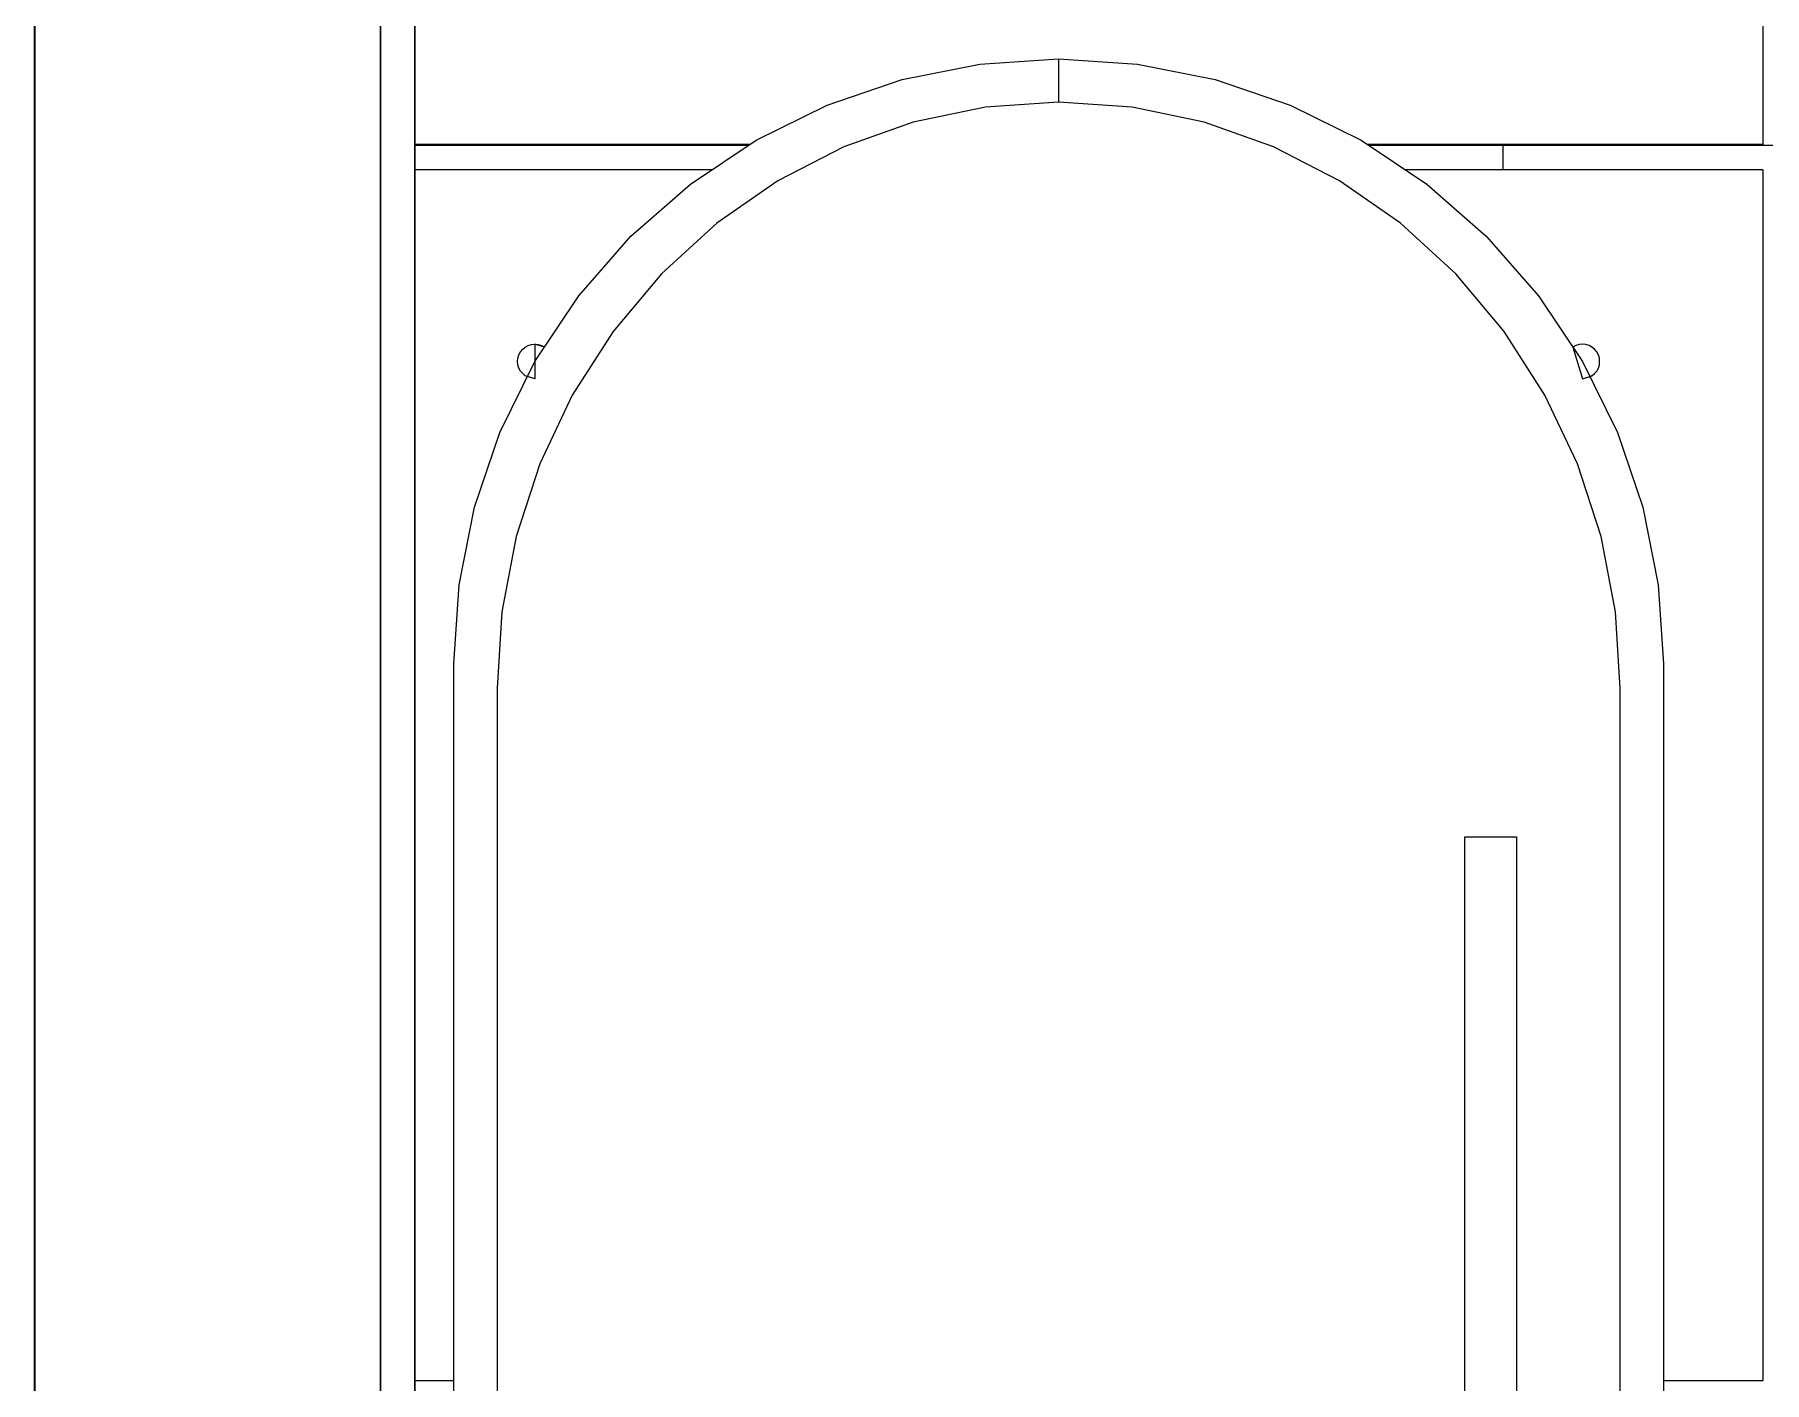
# Model space of a CAD drawing. Header units: metres. Extents: x 62 to 334, y -352 to -102.
# Drawn here: x 66 to 86.02, y -178.31 to -162.72 of the extents above; entities that cross this region are included whole.
import ezdxf

# ---------------------------------------------------------------- set-up
doc = ezdxf.new("R2010")
doc.units = ezdxf.units.M

msp = doc.modelspace()

# ---------------------------------------------------------------- linework, layer by layer
for p, q in [((66.002, -163.997), (66.002, -147.997)), ((66.004, -199.997), (66.004, -147.997)), ((70.004, -199.992), (70.004, -147.992)), ((70.004, -147.997), (70.004, -199.997)), ((70.404, -147.992), (70.404, -199.992)), ((86.004, -162.001), (86.004, -163.991)), ((76.043, -163.239), (76.941, -163.06)), ((76.941, -163.06), (77.855, -163)), ((77.855, -163), (78.769, -163.06)), ((77.855, -163), (77.855, -163.5)), ((78.769, -163.06), (79.667, -163.239)), ((75.176, -163.533), (76.043, -163.239)), ((79.667, -163.239), (80.534, -163.533)), ((74.355, -163.938), (75.176, -163.533)), ((77.007, -163.558), (76.173, -163.731)), ((77.855, -163.5), (77.007, -163.558)), ((78.704, -163.558), (77.855, -163.5)), ((79.538, -163.731), (78.704, -163.558)), ((80.534, -163.533), (81.355, -163.938)), ((76.173, -163.731), (75.368, -164.016)), ((80.343, -164.016), (79.538, -163.731)), ((73.594, -164.447), (74.355, -163.938)), ((81.355, -163.938), (82.117, -164.447)), ((66.002, -163.997), (66.004, -163.997)), ((66.002, -195.997), (66.002, -163.997)), ((74.276, -163.991), (70.404, -163.991)), ((70.404, -163.997), (74.267, -163.997)), ((75.368, -164.016), (74.605, -164.409)), ((81.105, -164.409), (80.343, -164.016)), ((86.004, -163.991), (81.435, -163.991)), ((81.443, -163.997), (83.002, -163.997)), ((83.002, -163.991), (83.002, -163.997)), ((83.002, -163.997), (83.002, -163.997)), ((83.002, -163.997), (101.585, -163.997)), ((83.002, -164.283), (83.002, -163.997)), ((83.002, -163.997), (101.585, -163.997)), ((83.002, -164.283), (83.002, -163.997)), ((73.839, -164.283), (70.404, -164.283)), ((86.004, -164.283), (81.871, -164.283)), ((86.004, -164.283), (86.004, -178.292)), ((72.905, -165.05), (73.594, -164.447)), ((74.605, -164.409), (73.898, -164.901)), ((81.812, -164.901), (81.105, -164.409)), ((82.117, -164.447), (82.805, -165.05)), ((73.898, -164.901), (73.259, -165.486)), ((82.451, -165.486), (81.812, -164.901)), ((72.302, -165.739), (72.905, -165.05)), ((82.805, -165.05), (83.409, -165.739)), ((73.259, -165.486), (72.698, -166.153)), ((83.012, -166.153), (82.451, -165.486)), ((71.793, -166.5), (72.302, -165.739)), ((83.409, -165.739), (83.917, -166.5)), ((72.698, -166.153), (72.226, -166.891)), ((83.484, -166.891), (83.012, -166.153)), ((71.627, -166.389), (71.652, -166.359)), ((71.652, -166.359), (71.682, -166.334)), ((71.682, -166.334), (71.716, -166.315)), ((71.716, -166.315), (71.754, -166.304)), ((71.754, -166.304), (71.793, -166.3)), ((71.793, -166.3), (71.793, -166.7)), ((71.904, -166.334), (71.793, -166.3)), ((71.793, -166.3), (71.832, -166.304)), ((71.832, -166.304), (71.87, -166.315)), ((71.87, -166.315), (71.904, -166.334)), ((83.841, -166.315), (83.806, -166.334)), ((83.806, -166.334), (83.917, -166.7)), ((83.878, -166.304), (83.841, -166.315)), ((83.917, -166.3), (83.878, -166.304)), ((83.956, -166.304), (83.917, -166.3)), ((83.994, -166.315), (83.956, -166.304)), ((84.028, -166.334), (83.994, -166.315)), ((84.059, -166.359), (84.028, -166.334)), ((84.084, -166.389), (84.059, -166.359)), ((71.388, -167.321), (71.793, -166.5)), ((71.593, -166.5), (71.597, -166.461)), ((71.597, -166.539), (71.593, -166.5)), ((71.597, -166.461), (71.608, -166.424)), ((71.608, -166.577), (71.597, -166.539)), ((71.608, -166.424), (71.627, -166.389)), ((71.627, -166.611), (71.608, -166.577)), ((83.917, -166.5), (84.322, -167.321)), ((84.102, -166.424), (84.084, -166.389)), ((84.084, -166.611), (84.102, -166.577)), ((84.114, -166.461), (84.102, -166.424)), ((84.102, -166.577), (84.114, -166.539)), ((84.117, -166.5), (84.114, -166.461)), ((84.114, -166.539), (84.117, -166.5)), ((71.652, -166.641), (71.627, -166.611)), ((71.682, -166.666), (71.652, -166.641)), ((71.793, -166.7), (71.682, -166.666)), ((83.917, -166.7), (84.028, -166.666)), ((84.028, -166.666), (83.994, -166.685)), ((84.028, -166.666), (84.059, -166.641)), ((84.059, -166.641), (84.084, -166.611)), ((72.226, -166.891), (71.85, -167.686)), ((83.86, -167.686), (83.484, -166.891)), ((71.094, -168.188), (71.388, -167.321)), ((84.322, -167.321), (84.617, -168.188)), ((71.85, -167.686), (71.577, -168.526)), ((84.134, -168.526), (83.86, -167.686)), ((70.915, -169.086), (71.094, -168.188)), ((84.617, -168.188), (84.795, -169.086)), ((71.577, -168.526), (71.411, -169.396)), ((84.3, -169.396), (84.134, -168.526)), ((70.855, -170), (70.915, -169.086)), ((84.795, -169.086), (84.855, -170)), ((71.411, -169.396), (71.355, -170.281)), ((84.355, -170.281), (84.3, -169.396)), ((70.855, -180.807), (70.855, -170)), ((84.855, -170), (84.855, -190)), ((71.355, -170.281), (71.355, -180.807)), ((84.355, -189.719), (84.355, -170.281)), ((82.555, -172), (83.155, -172)), ((82.555, -186.598), (82.555, -172)), ((83.155, -172), (83.155, -181)), ((70.404, -178.292), (70.855, -178.292)), ((70.855, -178.296), (70.404, -178.296)), ((84.855, -178.292), (86.004, -178.292)), ((86.004, -178.296), (84.855, -178.296)), ((86.004, -178.296), (86.004, -178.292))]:
    msp.add_line(p, q)
for points in [[(70.004, -177.463), (70.004, -147.997), (68.27, -147.997), (66.004, -147.997), (66.004, -170.53), (66.004, -199.997), (67.737, -199.997), (70.004, -199.997)], [(70.004, -177.463), (70.004, -147.997), (68.27, -147.997), (66.004, -147.997), (66.004, -170.53), (66.004, -199.997), (67.737, -199.997), (70.004, -199.997)], [(70.004, -163.158), (70.004, -199.992), (70.12, -199.992), (70.404, -199.992), (70.404, -184.825), (70.404, -147.992), (70.287, -147.992), (70.004, -147.992)], [(70.004, -163.158), (70.004, -199.992), (70.12, -199.992), (70.404, -199.992), (70.404, -184.825), (70.404, -147.992), (70.287, -147.992), (70.004, -147.992)]]:
    msp.add_lwpolyline(points, close=True)

doc.saveas('drawing.dxf')
